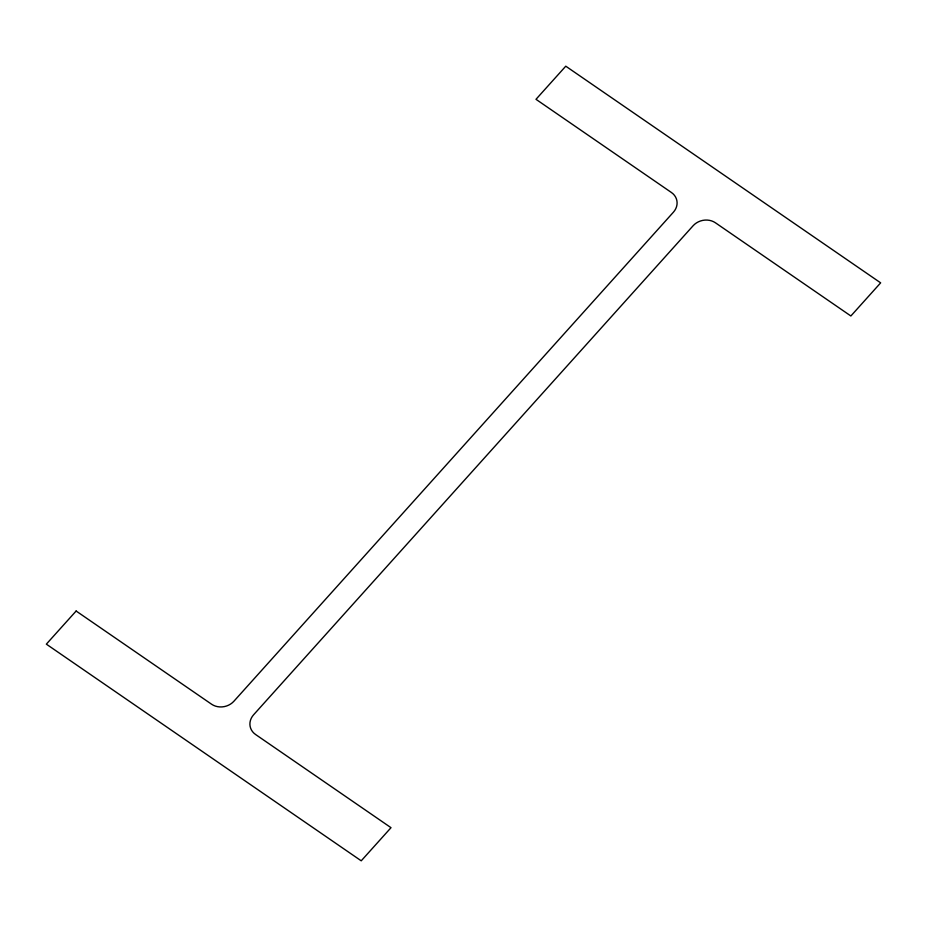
<?xml version="1.0" encoding="UTF-8"?>
<svg xmlns="http://www.w3.org/2000/svg" width="927" height="927" viewBox="0 0 927 927"><rect width="100%" height="100%" fill="white"/><g stroke="black" fill="none" stroke-linecap="round" stroke-linejoin="round"><path stroke-width="1.39" d="M76.13 611.02L46.35 644.149L361.229 860.812L391.009 827.684L255.574 734.497A15.979 13.975 -13.9 0 1 253.604 714.787L693.083 225.771A15.979 13.975 -13.9 0 1 715.435 222.793L850.87 315.98L880.65 282.851L565.771 66.188L535.991 99.316L671.426 192.503A15.979 13.975 -13.9 0 1 673.396 212.213L233.917 701.229A15.979 13.975 -13.9 0 1 211.565 704.207L76.13 611.02"/></g></svg>
